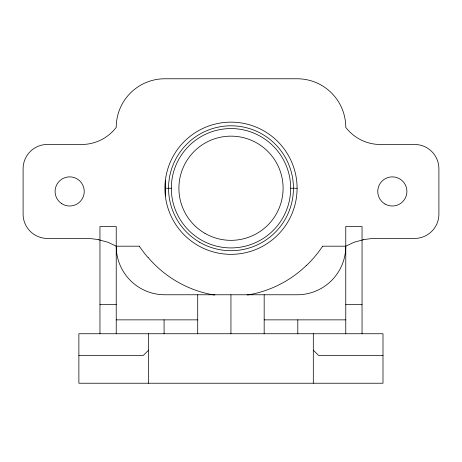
<?xml version="1.0" encoding="UTF-8"?>
<svg xmlns="http://www.w3.org/2000/svg" width="462" height="462" viewBox="0 0 462 462"><rect width="100%" height="100%" fill="white"/><g stroke="black" fill="none" stroke-linecap="round" stroke-linejoin="round"><path stroke-width="0.69" d="M78.881 355.469L78.881 383.229L382.998 383.229L382.998 333.743L78.881 333.743L78.881 355.469L143.26 355.469L148.579 350.156L148.579 333.743M148.579 383.229L148.579 350.156M98.752 239.778L107.964 242.255L116.228 246.194A48.574 48.574 0 0 0 164.801 294.768L297.199 294.768A48.574 48.574 0 0 0 345.772 246.194L354.036 242.255L363.248 239.778M165.356 188.242L171.321 188.242M290.679 188.248A59.679 59.679 0 0 0 201.161 136.561A59.679 59.679 0 0 0 201.161 239.928A59.679 59.679 0 0 0 290.679 188.248L297.095 188.242A66.095 66.095 0 0 0 197.95 131.006A66.095 66.095 0 0 0 197.95 245.484A66.095 66.095 0 0 0 297.095 188.242M116.228 246.194L139.339 246.194M322.661 246.194L345.772 246.194M99.954 304.666L116.228 304.666M345.772 304.666L362.046 304.666M116.228 319.86L197.713 319.86M264.172 319.86L345.772 319.86M382.998 355.469L318.618 355.469L313.305 350.156M362.046 333.743L362.046 226.542L345.772 226.542L345.772 333.743M313.305 333.743L313.305 383.229M297.805 319.86L297.805 333.743M264.172 294.768L264.172 333.743M230.942 294.768L230.942 333.743M197.713 294.768L197.713 333.743M165.356 180.538L165.356 195.952M164.079 319.86L164.079 333.743M116.228 333.743L116.228 226.542L99.954 226.542L99.954 333.743M98.758 239.749A82.692 82.692 0 0 0 79.932 238.461L47.39 238.427A24.29 24.29 0 0 1 23.1 214.137L23.1 168.74A24.29 24.29 0 0 1 47.39 144.45L79.932 144.45A43.445 43.445 0 0 0 116.228 127.345A48.574 48.574 0 0 1 164.801 78.771L297.199 78.771A48.574 48.574 0 0 1 345.772 127.345A43.445 43.445 0 0 0 382.068 144.45L414.61 144.45A24.29 24.29 0 0 1 438.9 168.74L438.9 214.137A24.29 24.29 0 0 1 414.61 238.427L382.068 238.427A82.692 82.692 0 0 0 363.242 239.749M148.198 257.784A116.95 116.95 0 0 1 139.339 246.194M213.802 294.958A110.886 110.886 0 0 1 148.314 257.686M248.169 294.773A106.832 106.832 0 0 1 247.106 294.941M214.894 294.941A106.832 106.832 0 0 1 213.831 294.773M306.52 265.303A110.193 110.193 0 0 1 248.186 294.889M322.655 246.194A116.164 116.164 0 0 1 306.589 265.373M385.054 204.06A14.57 14.57 0 0 0 406.912 191.441A14.57 14.57 0 0 0 385.054 178.817A14.57 14.57 0 0 0 385.054 204.06M61.273 203.355A14.57 14.57 0 0 0 84.176 192.746A14.57 14.57 0 0 0 63.542 178.217A14.57 14.57 0 0 0 61.273 203.355M199.775 242.331A62.451 62.451 0 0 0 293.451 188.248A62.451 62.451 0 0 0 199.775 134.159A62.451 62.451 0 0 0 199.775 242.331M204.955 233.362A52.096 52.096 0 0 0 283.096 188.248A52.096 52.096 0 0 0 204.955 143.128A52.096 52.096 0 0 0 204.955 233.362"/></g></svg>
